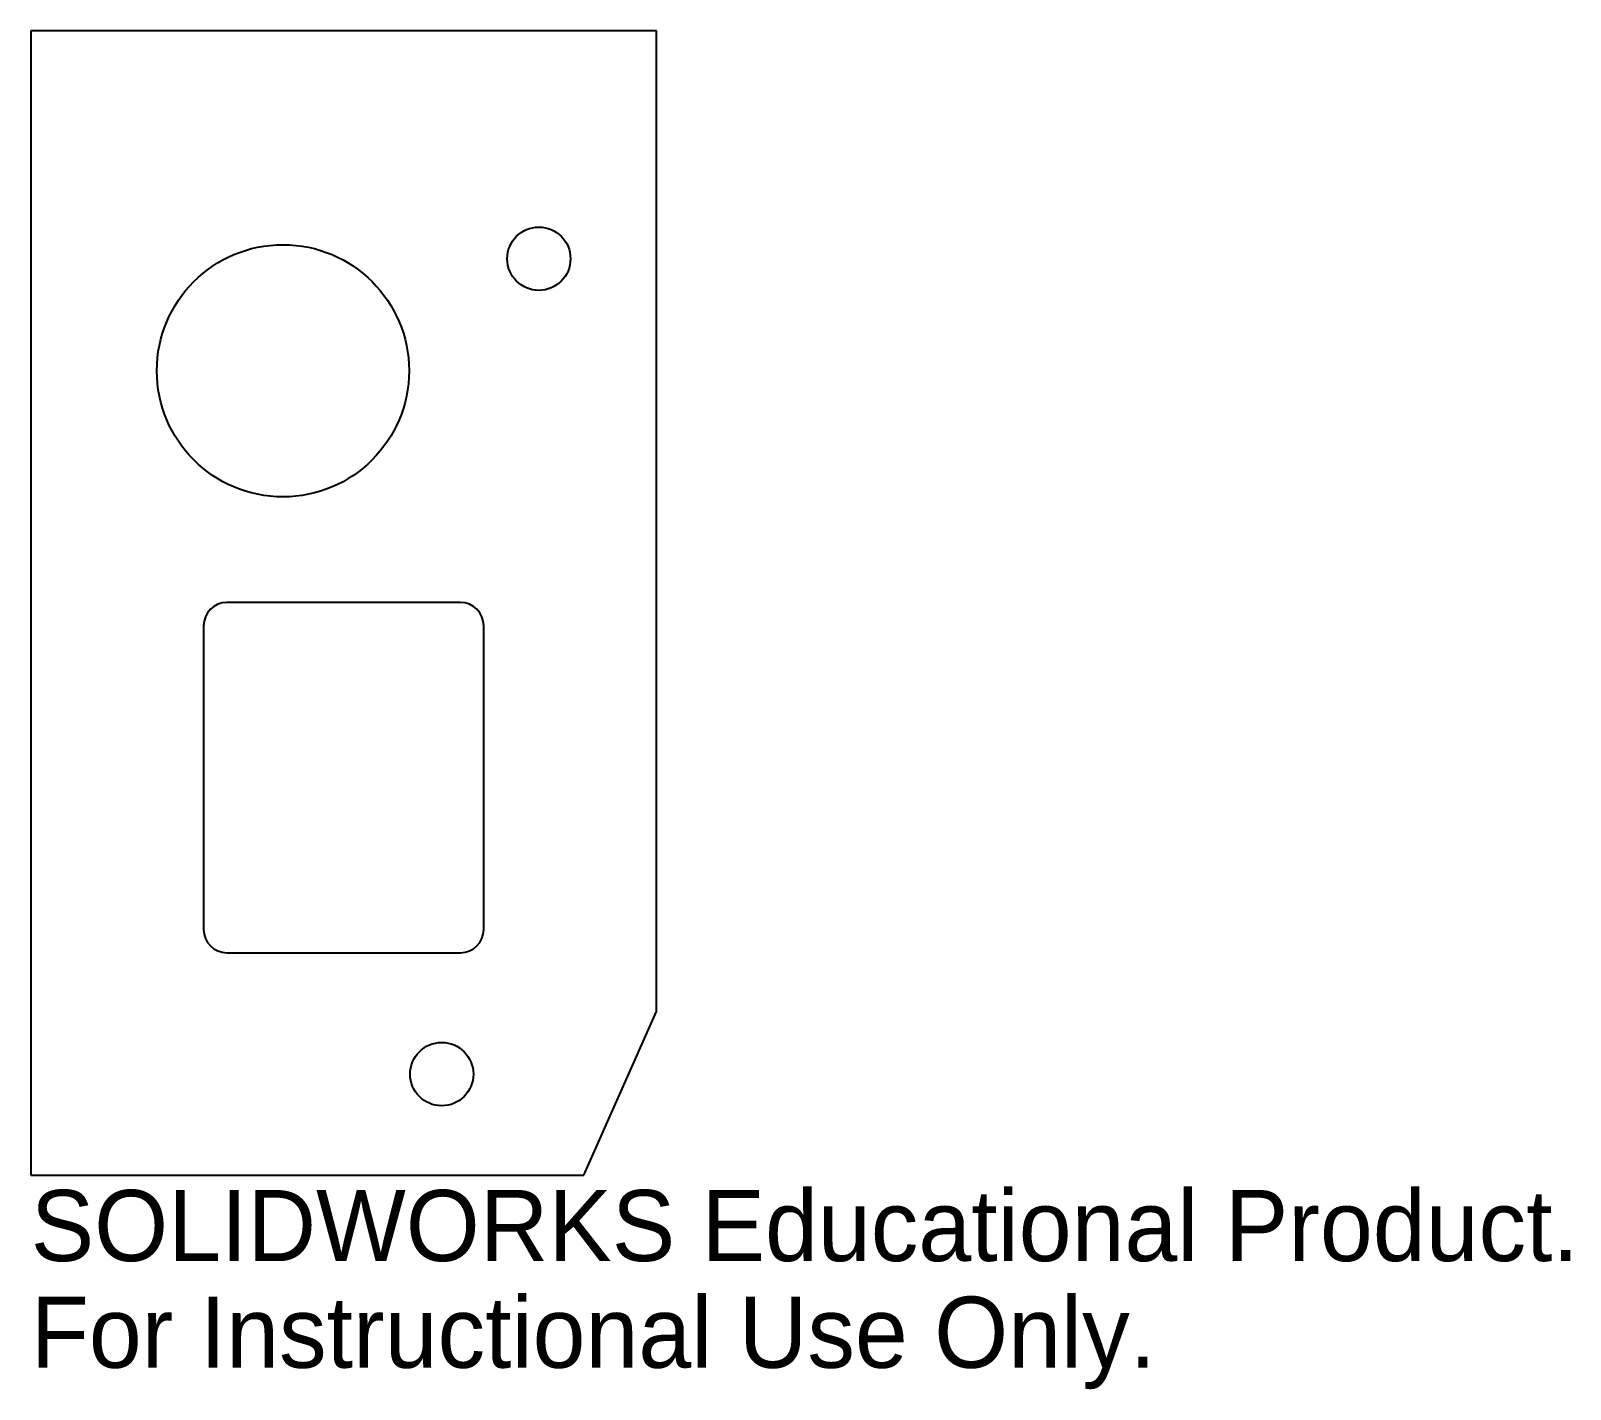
# Model space of a CAD drawing. Header units: inches. Extents: x 0.06 to 4.18, y -4.34 to -0.7.
import ezdxf

# ---------------------------------------------------------------- set-up
doc = ezdxf.new("R2010")
doc.units = ezdxf.units.IN
doc.header["$MEASUREMENT"] = 0
doc.styles.add('SLDTEXTSTYLE0', font='Arail.ttf')

msp = doc.modelspace()

# ---------------------------------------------------------------- linework, layer by layer
at = {"color": 1, "linetype": 'Continuous', "lineweight": 25}
for p, q in [((0.0625, -0.7), (0.0625, -3.7625)), ((1.7375, -0.7), (0.0625, -0.7)), ((1.7375, -3.325), (1.7375, -0.7)), ((1.2125, -2.23), (0.5875, -2.23)), ((0.525, -2.2925), (0.525, -3.105)), ((1.275, -3.105), (1.275, -2.2925)), ((0.5875, -3.1675), (1.2125, -3.1675)), ((1.5425, -3.7625), (1.7375, -3.325)), ((0.0625, -3.7625), (1.5425, -3.7625))]:
    msp.add_line(p, q, dxfattribs=at)
for centre, radius in [((1.4225, -1.31), 0.0847), ((0.7375, -1.61), 0.3375), ((1.1625, -3.4925), 0.0847)]:
    msp.add_circle(centre, radius, dxfattribs=at)
for centre, start, end in [((0.5875, -2.2925), 90, 180), ((1.2125, -2.2925), 360, 90), ((0.5875, -3.105), 180, 270), ((1.2125, -3.105), 270, 360)]:
    msp.add_arc(centre, 0.0625, start, end, dxfattribs=at)

# ---------------------------------------------------------------- texts
at = {"color": 7, "linetype": 'Continuous', "char_height": 0.1903, "attachment_point": 1, "style": 'SLDTEXTSTYLE0'}
for s, insert in [('SOLIDWORKS Educational Product.', (0.0625, -3.8026)), ('For Instructional Use Only.', (0.0625, -4.0881))]:
    msp.add_mtext(s, dxfattribs=dict(at, insert=insert))

doc.saveas('drawing.dxf')
